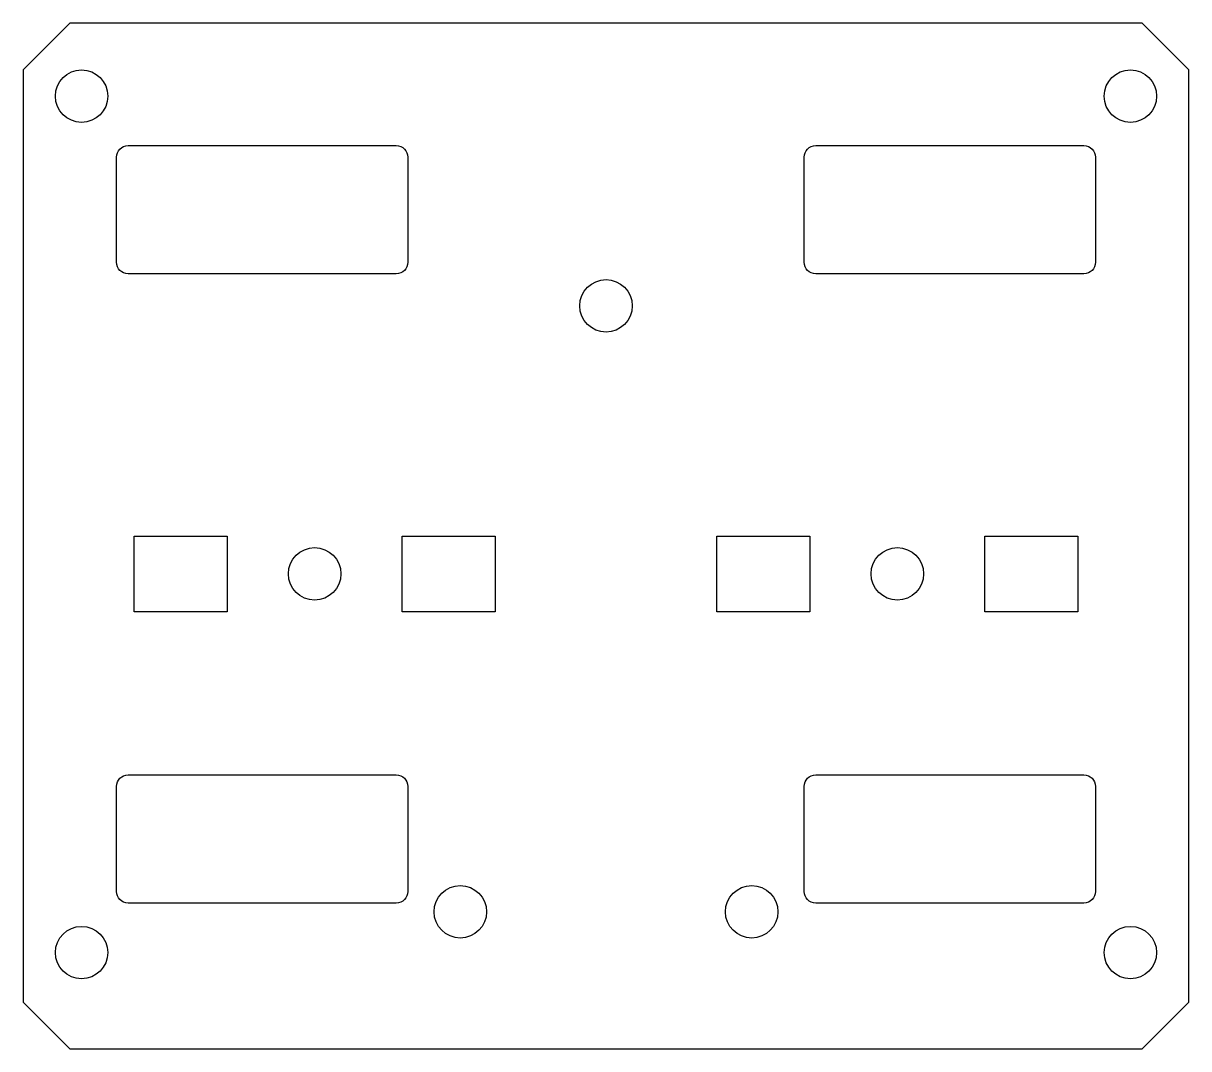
# Model space of a CAD drawing. Header units: millimetres. Extents: x 0 to 100, y 0 to 88.
import ezdxf

# ---------------------------------------------------------------- set-up
doc = ezdxf.new("R2010")
doc.units = ezdxf.units.MM

msp = doc.modelspace()

# ---------------------------------------------------------------- linework, layer by layer
for points in [[(4, 88), (0, 84), (0, 4), (4, 0), (96, 0), (100, 4), (100, 84), (96, 88)], [(9.5, 37.5), (9.5, 44), (17.5, 44), (17.5, 37.5)], [(32.5, 37.5), (32.5, 44), (40.5, 44), (40.5, 37.5)], [(59.5, 37.5), (59.5, 44), (67.5, 44), (67.5, 37.5)], [(82.5, 37.5), (82.5, 44), (90.5, 44), (90.5, 37.5)]]:
    msp.add_lwpolyline(points, close=True)
for points in [[(8, 76.5, -0.41421), (9, 77.5), (32, 77.5, -0.41421), (33, 76.5), (33, 67.5, -0.41421), (32, 66.5), (9, 66.5, -0.41421), (8, 67.5)], [(67, 76.5, -0.41421), (68, 77.5), (91, 77.5, -0.41421), (92, 76.5), (92, 67.5, -0.41421), (91, 66.5), (68, 66.5, -0.41421), (67, 67.5)], [(8, 22.5, -0.41421), (9, 23.5), (32, 23.5, -0.41421), (33, 22.5), (33, 13.5, -0.41421), (32, 12.5), (9, 12.5, -0.41421), (8, 13.5)], [(67, 22.5, -0.41421), (68, 23.5), (91, 23.5, -0.41421), (92, 22.5), (92, 13.5, -0.41421), (91, 12.5), (68, 12.5, -0.41421), (67, 13.5)]]:
    msp.add_lwpolyline(points, format="xyb", close=True)
for centre in [(5, 81.75), (95, 81.75), (50, 63.75), (25, 40.75), (75, 40.75), (37.5, 11.75), (62.5, 11.75), (5, 8.25), (95, 8.25)]:
    msp.add_circle(centre, 2.25)

doc.saveas('drawing.dxf')
